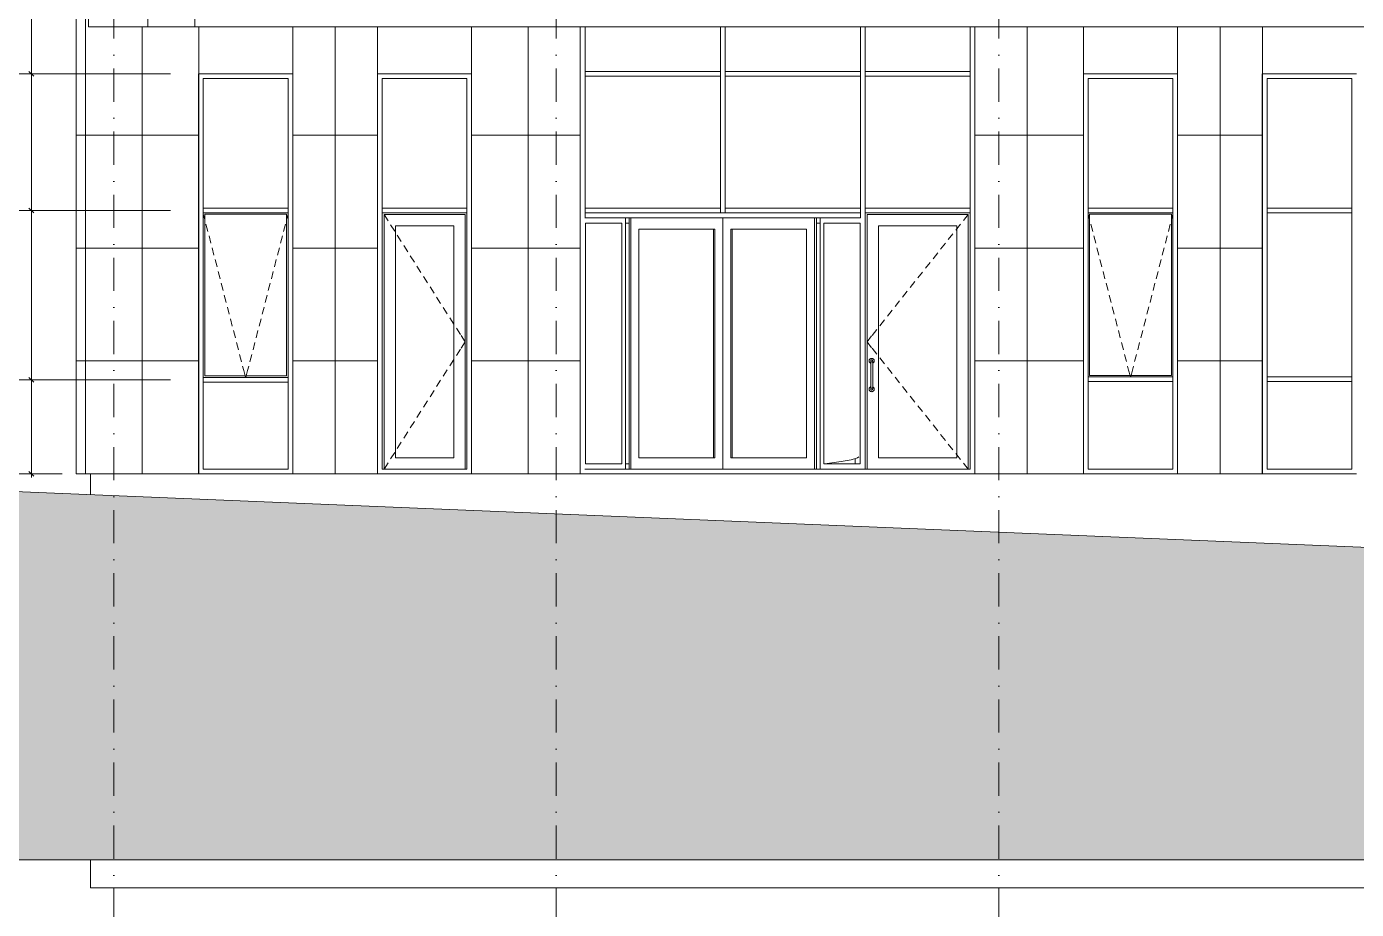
# Model space of a CAD drawing. Header units: millimetres. Extents: x 1499747 to 4230374, y -28481 to 441852.
# Drawn here: x 2510601 to 2524728, y 280284 to 289665 of the extents above; entities that cross this region are included whole.
import ezdxf
from ezdxf.xclip import XClip

# ---------------------------------------------------------------- set-up
doc = ezdxf.new("R2010")
doc.units = ezdxf.units.MM
doc.header["$MEASUREMENT"] = 0
doc.header["$XCLIPFRAME"] = 0
doc.linetypes.add('Штрихпунктирная', pattern=[670.277762, 352.777767, -176.388884, 0, -141.111112])
for name, color, linetype, lineweight in [('1 Фасад_42_Витраж где быссейн_Ном._пера__1_Ном._пера__7', 7, 'Continuous', 18), ('1 Фасад_42_Витраж где быссейн_Ном._пера__92_Ном._пера__233', 233, 'Continuous', 18), ('1 Фасад_42_Витражные окна_Ном._пера__1_Ном._пера__7', 7, 'Continuous', 18), ('1 Фасад_42_Витражные окна_Ном._пера__3_Ном._пера__30', 30, 'Continuous', 18), ('1 Фасад_42_Витражные окна_Ном._пера__92_Ном._пера__233', 233, 'Continuous', 18), ('1 Фасад_42_Выступы_Ном._пера__62_Ном._пера__253', 252, 'Continuous', 18), ('1 Фасад_42_Карниз над входом_Ном._пера__1_Ном._пера__7', 7, 'Continuous', 18), ('1 Фасад_42_Конструктив - Колонны_Ном._пера__8_Ном._пера__12', 12, 'Continuous', 18), ('1 Фасад_42_Конструктив - Перекрытия_Ном._пера__89_Ном._пера__111', 111, 'Continuous', 18), ('1 Фасад_42_Местность - Рельеф_Ном._пера__21_Ном._пера__7', 7, 'Continuous', 18), ('1 Фасад_42_Местность - Рельеф_Ном._пера__7', 7, 'Continuous', 18), ('1 Фасад_42_Отделка керамика_Ном._пера__19_Ном._пера__255', 255, 'Continuous', 18), ('1 Фасад_42_Отделка керамика_Ном._пера__1_Ном._пера__7', 7, 'Continuous', 18), ('1 Фасад_42_Размер - Общий_Ном._пера__1_Ном._пера__7', 7, 'Continuous', 18), ('1 Фасад_42_Элемент Модели - Оси_Ном._пера__2_Ном._пера__8', 8, 'Continuous', 18), ('Кабель 2х6 mm', 150, 'Continuous', 30)]:
    doc.layers.add(name, color=color, linetype=linetype, lineweight=lineweight)

# ---------------------------------------------------------------- blocks, each defined once
blk = doc.blocks.new('Чертеж_5_42', base_point=(1557140, 9891))
at = {"layer": '1 Фасад_42_Местность - Рельеф_Ном._пера__7', "linetype": 'Continuous', "true_color": 0x939598}
blk.add_hatch(color=252, dxfattribs=at).paths.add_polyline_path([(1502340, 9783), (1502340, 5791), (1562566, 5791), (1562566, 7297)])
at = {"layer": '1 Фасад_42_Витраж где быссейн_Ном._пера__1_Ном._пера__7', "color": 252, "linetype": 'Continuous', "true_color": 0x939598}
for p, q in [((1510295, 14641), (1510295, 14141)), ((1510345, 14641), (1510345, 14141)), ((1511783, 14166), (1511783, 14641)), ((1511833, 14166), (1511833, 14641)), ((1513271, 14166), (1513271, 14641)), ((1513321, 14166), (1513321, 14641)), ((1514435, 14166), (1514435, 14641)), ((1514485, 14141), (1514485, 14641)), ((1510295, 14141), (1510295, 12691)), ((1510345, 14166), (1511183, 14166)), ((1510345, 14141), (1510345, 12691)), ((1511183, 14166), (1511783, 14166)), ((1511783, 14141), (1511783, 14166)), ((1511783, 14116), (1511783, 14141)), ((1511833, 14166), (1512021, 14166)), ((1511833, 14141), (1511833, 14166)), ((1511833, 14116), (1511833, 14141)), ((1512021, 14166), (1512859, 14166)), ((1512859, 14166), (1513271, 14166)), ((1513271, 14141), (1513271, 14166)), ((1513271, 12691), (1513271, 14141)), ((1513321, 14166), (1513697, 14166)), ((1513321, 14141), (1513321, 14166)), ((1513321, 14116), (1513321, 14141)), ((1513697, 14166), (1514435, 14166)), ((1514435, 14141), (1514435, 14166)), ((1514435, 14116), (1514435, 14141)), ((1514485, 12691), (1514485, 14141)), ((1510345, 14116), (1511183, 14116)), ((1511183, 14116), (1511783, 14116)), ((1511783, 12716), (1511783, 14116)), ((1511833, 14116), (1512021, 14116)), ((1511833, 12716), (1511833, 14116)), ((1512021, 14116), (1512859, 14116)), ((1512859, 14116), (1513271, 14116)), ((1513321, 14116), (1513697, 14116)), ((1513321, 12716), (1513321, 14116)), ((1513697, 14116), (1514435, 14116)), ((1514435, 12716), (1514435, 14116)), ((1510345, 12716), (1511183, 12716)), ((1511183, 12716), (1511783, 12716)), ((1511783, 12691), (1511783, 12716)), ((1511833, 12691), (1511833, 12716)), ((1511833, 12716), (1512021, 12716)), ((1512021, 12716), (1512859, 12716)), ((1512859, 12716), (1513271, 12716)), ((1513321, 12691), (1513321, 12716)), ((1513321, 12716), (1513697, 12716)), ((1513697, 12716), (1514435, 12716)), ((1514435, 12691), (1514435, 12716)), ((1510295, 12691), (1510295, 12156)), ((1510362, 12611), (1510343, 12611)), ((1510345, 12691), (1510345, 12611)), ((1510345, 12666), (1510349, 12666)), ((1510349, 12666), (1510368, 12666)), ((1510428, 12611), (1510362, 12611)), ((1510368, 12666), (1510434, 12666)), ((1510537, 12611), (1510428, 12611)), ((1510434, 12666), (1510541, 12666)), ((1510683, 12611), (1510537, 12611)), ((1510541, 12666), (1510688, 12666)), ((1510774, 12611), (1510683, 12611)), ((1510688, 12666), (1510868, 12666)), ((1510774, 12556), (1510774, 12611)), ((1510778, 12611), (1510774, 12611)), ((1510778, 12611), (1510868, 12611)), ((1510813, 12556), (1510813, 12611)), ((1510832, 9941), (1510832, 12611)), ((1510868, 12666), (1511077, 12666)), ((1510868, 12611), (1511077, 12611)), ((1511077, 12666), (1511308, 12666)), ((1511077, 12611), (1511308, 12611)), ((1511308, 12666), (1511554, 12666)), ((1511308, 12611), (1511554, 12611)), ((1511554, 12666), (1511808, 12666)), ((1511554, 12611), (1511808, 12611)), ((1511783, 12666), (1511783, 12691)), ((1511808, 12666), (1512062, 12666)), ((1511808, 12611), (1511808, 9941)), ((1511808, 12611), (1512062, 12611)), ((1511833, 12666), (1511833, 12691)), ((1512062, 12666), (1512308, 12666)), ((1512062, 12611), (1512308, 12611)), ((1512308, 12666), (1512539, 12666)), ((1512308, 12611), (1512539, 12611)), ((1512539, 12666), (1512748, 12666)), ((1512539, 12611), (1512748, 12611)), ((1512748, 12666), (1512928, 12666)), ((1512748, 12611), (1512838, 12611)), ((1512784, 9941), (1512784, 12611)), ((1512803, 12611), (1512803, 12556)), ((1512838, 12611), (1512842, 12611)), ((1512842, 12611), (1512842, 12556)), ((1512933, 12611), (1512842, 12611)), ((1512928, 12666), (1513075, 12666)), ((1513079, 12611), (1512933, 12611)), ((1513075, 12666), (1513182, 12666)), ((1513188, 12611), (1513079, 12611)), ((1513182, 12666), (1513248, 12666)), ((1513254, 12611), (1513188, 12611)), ((1513248, 12666), (1513267, 12666)), ((1513273, 12611), (1513254, 12611)), ((1513267, 12666), (1513271, 12666)), ((1513271, 12611), (1513271, 12691)), ((1513321, 12666), (1513321, 12691)), ((1513321, 12156), (1513321, 12666)), ((1513321, 12666), (1513697, 12666)), ((1514415, 12646), (1513341, 12646)), ((1513341, 12646), (1513341, 9941)), ((1513697, 12666), (1514435, 12666)), ((1514415, 9941), (1514415, 12646)), ((1514435, 12666), (1514435, 12691)), ((1514435, 12156), (1514435, 12666)), ((1514485, 12156), (1514485, 12691)), ((1510349, 12556), (1510362, 12556)), ((1510349, 9996), (1510349, 12556)), ((1510362, 12556), (1510428, 12556)), ((1510428, 12556), (1510537, 12556)), ((1510537, 12556), (1510683, 12556)), ((1510683, 12556), (1510735, 12556)), ((1510735, 12556), (1510735, 9996)), ((1510774, 9996), (1510774, 12556)), ((1510813, 12556), (1510774, 12556)), ((1510813, 9996), (1510813, 12556)), ((1511723, 12491), (1510917, 12491)), ((1510917, 12491), (1510917, 10061)), ((1511709, 12491), (1511709, 10061)), ((1511723, 10061), (1511723, 12491)), ((1511893, 10061), (1511893, 12491)), ((1511893, 12491), (1512699, 12491)), ((1511907, 12491), (1511907, 10061)), ((1512699, 12491), (1512699, 10061)), ((1512803, 12556), (1512803, 9996)), ((1512803, 12556), (1512842, 12556)), ((1512842, 12556), (1512842, 9996)), ((1512881, 9996), (1512881, 12556)), ((1512881, 12556), (1512933, 12556)), ((1512933, 12556), (1513079, 12556)), ((1513079, 12556), (1513188, 12556)), ((1513188, 12556), (1513254, 12556)), ((1513254, 12556), (1513267, 12556)), ((1513267, 12556), (1513267, 9996)), ((1513461, 12526), (1514295, 12526)), ((1513461, 10061), (1513461, 12526)), ((1514295, 12526), (1514295, 10061)), ((1510295, 12156), (1510295, 11686)), ((1513321, 11686), (1513321, 12156)), ((1514435, 11686), (1514435, 12156)), ((1514485, 11686), (1514485, 12156)), ((1510295, 11686), (1510295, 10396)), ((1513321, 10396), (1513321, 11686)), ((1514435, 10396), (1514435, 11686)), ((1514485, 10396), (1514485, 11686)), ((1513365, 11101), (1513364, 11096)), ((1513364, 11096), (1513364, 11091)), ((1513364, 11091), (1513364, 11087)), ((1513364, 11087), (1513365, 11082)), ((1513367, 11105), (1513365, 11101)), ((1513365, 11082), (1513367, 11078)), ((1513370, 11109), (1513367, 11105)), ((1513367, 11078), (1513370, 11074)), ((1513373, 11112), (1513370, 11109)), ((1513370, 11074), (1513373, 11071)), ((1513377, 11115), (1513373, 11112)), ((1513373, 11071), (1513377, 11068)), ((1513381, 11117), (1513377, 11115)), ((1513377, 11068), (1513381, 11066)), ((1513386, 11118), (1513381, 11117)), ((1513381, 11095), (1513382, 11096)), ((1513381, 11093), (1513381, 11095)), ((1513381, 11091), (1513381, 11093)), ((1513381, 11076), (1513381, 11091)), ((1513381, 11078), (1513382, 11078)), ((1513381, 10806), (1513381, 11076)), ((1513382, 11096), (1513383, 11098)), ((1513382, 11078), (1513383, 11079)), ((1513383, 11098), (1513384, 11099)), ((1513383, 11079), (1513384, 11079)), ((1513384, 11099), (1513386, 11100)), ((1513384, 11079), (1513386, 11080)), ((1513391, 11118), (1513386, 11118)), ((1513386, 11100), (1513387, 11101)), ((1513386, 11080), (1513387, 11080)), ((1513387, 11101), (1513389, 11101)), ((1513387, 11080), (1513389, 11080)), ((1513389, 11101), (1513391, 11101)), ((1513389, 11080), (1513391, 11080)), ((1513395, 11118), (1513391, 11118)), ((1513391, 11101), (1513392, 11101)), ((1513391, 11080), (1513392, 11080)), ((1513392, 11101), (1513394, 11101)), ((1513392, 11080), (1513394, 11080)), ((1513394, 11101), (1513396, 11100)), ((1513394, 11080), (1513396, 11080)), ((1513400, 11117), (1513395, 11118)), ((1513396, 11100), (1513397, 11099)), ((1513396, 11080), (1513397, 11079)), ((1513397, 11099), (1513398, 11098)), ((1513397, 11079), (1513398, 11079)), ((1513398, 11098), (1513399, 11096)), ((1513398, 11079), (1513399, 11078)), ((1513399, 11096), (1513400, 11095)), ((1513399, 11078), (1513400, 11078)), ((1513404, 11115), (1513400, 11117)), ((1513400, 11095), (1513400, 11093)), ((1513400, 11093), (1513401, 11091)), ((1513401, 11076), (1513401, 11091)), ((1513401, 10806), (1513401, 11076)), ((1513401, 11066), (1513404, 11068)), ((1513408, 11112), (1513404, 11115)), ((1513404, 11068), (1513408, 11071)), ((1513411, 11109), (1513408, 11112)), ((1513408, 11071), (1513411, 11074)), ((1513414, 11105), (1513411, 11109)), ((1513411, 11074), (1513414, 11078)), ((1513416, 11101), (1513414, 11105)), ((1513414, 11078), (1513416, 11082)), ((1513417, 11096), (1513416, 11101)), ((1513416, 11082), (1513417, 11087)), ((1513418, 11091), (1513417, 11096)), ((1513417, 11087), (1513418, 11091)), ((1513365, 10801), (1513364, 10796)), ((1513364, 10796), (1513364, 10791)), ((1513364, 10791), (1513364, 10787)), ((1513364, 10787), (1513365, 10782)), ((1513367, 10805), (1513365, 10801)), ((1513365, 10782), (1513367, 10778)), ((1513370, 10809), (1513367, 10805)), ((1513367, 10778), (1513370, 10774)), ((1513373, 10812), (1513370, 10809)), ((1513370, 10774), (1513373, 10771)), ((1513377, 10815), (1513373, 10812)), ((1513373, 10771), (1513377, 10768)), ((1513381, 10816), (1513377, 10815)), ((1513377, 10768), (1513381, 10766)), ((1513381, 10791), (1513381, 10806)), ((1513381, 10805), (1513382, 10804)), ((1513381, 10791), (1513381, 10790)), ((1513381, 10790), (1513381, 10788)), ((1513381, 10788), (1513382, 10786)), ((1513381, 10766), (1513386, 10765)), ((1513382, 10804), (1513383, 10804)), ((1513382, 10786), (1513383, 10785)), ((1513383, 10804), (1513384, 10803)), ((1513383, 10785), (1513384, 10784)), ((1513384, 10803), (1513386, 10803)), ((1513384, 10784), (1513386, 10783)), ((1513386, 10803), (1513387, 10802)), ((1513386, 10783), (1513387, 10782)), ((1513386, 10765), (1513391, 10764)), ((1513387, 10802), (1513389, 10802)), ((1513387, 10782), (1513389, 10781)), ((1513389, 10802), (1513391, 10802)), ((1513389, 10781), (1513391, 10781)), ((1513391, 10802), (1513392, 10802)), ((1513391, 10781), (1513392, 10781)), ((1513391, 10764), (1513395, 10765)), ((1513392, 10802), (1513394, 10802)), ((1513392, 10781), (1513394, 10782)), ((1513394, 10802), (1513396, 10803)), ((1513394, 10782), (1513396, 10783)), ((1513395, 10765), (1513400, 10766)), ((1513396, 10803), (1513397, 10803)), ((1513396, 10783), (1513397, 10784)), ((1513397, 10803), (1513398, 10804)), ((1513397, 10784), (1513398, 10785)), ((1513398, 10804), (1513399, 10804)), ((1513398, 10785), (1513399, 10786)), ((1513399, 10804), (1513400, 10805)), ((1513399, 10786), (1513400, 10788)), ((1513400, 10790), (1513401, 10791)), ((1513400, 10788), (1513400, 10790)), ((1513400, 10766), (1513404, 10768)), ((1513404, 10815), (1513401, 10816)), ((1513401, 10791), (1513401, 10806)), ((1513408, 10812), (1513404, 10815)), ((1513404, 10768), (1513408, 10771)), ((1513411, 10809), (1513408, 10812)), ((1513408, 10771), (1513411, 10774)), ((1513414, 10805), (1513411, 10809)), ((1513411, 10774), (1513414, 10778)), ((1513416, 10801), (1513414, 10805)), ((1513414, 10778), (1513416, 10782)), ((1513417, 10796), (1513416, 10801)), ((1513416, 10782), (1513417, 10787)), ((1513418, 10791), (1513417, 10796)), ((1513417, 10787), (1513418, 10791)), ((1510295, 10396), (1510295, 9891)), ((1513321, 9941), (1513321, 10396)), ((1514435, 9941), (1514435, 10396)), ((1514485, 9891), (1514485, 10396)), ((1510917, 10061), (1511723, 10061)), ((1512699, 10061), (1511893, 10061)), ((1513066, 10022), (1513174, 10041)), ((1513174, 10041), (1513240, 10061)), ((1513213, 10053), (1513213, 9996)), ((1513240, 10061), (1513252, 10072)), ((1514295, 10061), (1513461, 10061)), ((1510295, 9891), (1510345, 9891)), ((1510343, 9941), (1510362, 9941)), ((1510345, 9941), (1510362, 9941)), ((1510345, 9891), (1511183, 9891)), ((1510362, 9996), (1510349, 9996)), ((1510428, 9996), (1510362, 9996)), ((1510362, 9941), (1510428, 9941)), ((1510537, 9996), (1510428, 9996)), ((1510428, 9941), (1510537, 9941)), ((1510683, 9996), (1510537, 9996)), ((1510537, 9941), (1510683, 9941)), ((1510735, 9996), (1510683, 9996)), ((1510683, 9941), (1510774, 9941)), ((1510774, 9941), (1510774, 9996)), ((1510813, 9996), (1510774, 9996)), ((1510813, 9941), (1510774, 9941)), ((1510813, 9941), (1510813, 9996)), ((1510832, 9941), (1510813, 9941)), ((1511808, 9941), (1510832, 9941)), ((1511183, 9891), (1512021, 9891)), ((1511808, 9941), (1512784, 9941)), ((1512021, 9891), (1512859, 9891)), ((1512803, 9941), (1512784, 9941)), ((1512803, 9996), (1512803, 9941)), ((1512803, 9941), (1512842, 9941)), ((1512842, 9996), (1512842, 9941)), ((1512842, 9941), (1512933, 9941)), ((1512859, 9891), (1513296, 9891)), ((1512881, 9998), (1512919, 10002)), ((1512933, 9996), (1512881, 9996)), ((1512919, 10002), (1513066, 10022)), ((1513079, 9996), (1512933, 9996)), ((1512933, 9941), (1513079, 9941)), ((1513188, 9996), (1513079, 9996)), ((1513079, 9941), (1513188, 9941)), ((1513254, 9996), (1513188, 9996)), ((1513188, 9941), (1513254, 9941)), ((1513267, 9996), (1513254, 9996)), ((1513254, 9941), (1513273, 9941)), ((1513273, 9941), (1513296, 9941)), ((1513296, 9941), (1513321, 9941)), ((1513296, 9891), (1513697, 9891)), ((1513321, 9941), (1513697, 9941)), ((1513697, 9941), (1514435, 9941)), ((1513697, 9891), (1514485, 9891))]:
    blk.add_line(p, q, dxfattribs=at)
at = {"layer": '1 Фасад_42_Витраж где быссейн_Ном._пера__92_Ном._пера__233', "color": 252, "linetype": 'Continuous', "true_color": 0x939598}
for p, q in [((1514415, 12646), (1514366, 12584)), ((1514254, 12443), (1514204, 12380)), ((1514295, 12495), (1514285, 12482)), ((1514335, 12545), (1514295, 12495)), ((1514173, 12341), (1514123, 12278)), ((1514092, 12239), (1514042, 12177)), ((1513930, 12036), (1513880, 11973)), ((1514011, 12137), (1513961, 12075)), ((1513849, 11934), (1513799, 11871)), ((1513687, 11730), (1513638, 11668)), ((1513768, 11832), (1513719, 11769)), ((1513607, 11629), (1513557, 11566)), ((1513526, 11527), (1513476, 11464)), ((1513390, 11356), (1513341, 11294)), ((1513445, 11425), (1513395, 11362)), ((1513390, 11231), (1513341, 11294)), ((1513445, 11163), (1513395, 11225)), ((1513526, 11061), (1513476, 11123)), ((1513607, 10959), (1513557, 11022)), ((1513687, 10857), (1513638, 10920)), ((1513768, 10755), (1513719, 10818)), ((1513849, 10654), (1513799, 10716)), ((1513930, 10552), (1513880, 10615)), ((1514011, 10450), (1513961, 10513)), ((1514092, 10348), (1514042, 10411)), ((1514173, 10247), (1514123, 10309)), ((1514254, 10145), (1514204, 10207)), ((1514295, 10092), (1514285, 10106)), ((1514335, 10043), (1514295, 10092)), ((1514415, 9941), (1514366, 10004))]:
    blk.add_line(p, q, dxfattribs=at)
at = {"layer": '1 Фасад_42_Витражные окна_Ном._пера__1_Ном._пера__7', "color": 252, "linetype": 'Continuous', "true_color": 0x939598}
for p, q in [((1507190, 14091), (1506290, 14091)), ((1506290, 12716), (1506290, 14091)), ((1507190, 12716), (1507190, 14091)), ((1509090, 14091), (1508190, 14091)), ((1508190, 12716), (1508190, 14091)), ((1509090, 12716), (1509090, 14091)), ((1515690, 14091), (1516590, 14091)), ((1515690, 13191), (1515690, 14091)), ((1516590, 13191), (1516590, 14091)), ((1517590, 14091), (1518490, 14091)), ((1517590, 13191), (1517590, 14091)), ((1518490, 13191), (1518490, 14091)), ((1515690, 12716), (1515690, 13191)), ((1516590, 12716), (1516590, 13191)), ((1517590, 12716), (1517590, 13191)), ((1518490, 12716), (1518490, 13191)), ((1506290, 12691), (1506290, 12716)), ((1507190, 12716), (1506290, 12716)), ((1507190, 12691), (1507190, 12716)), ((1508190, 12691), (1508190, 12716)), ((1509090, 12716), (1508190, 12716)), ((1509090, 12691), (1509090, 12716)), ((1515690, 12691), (1515690, 12716)), ((1516590, 12716), (1515690, 12716)), ((1516590, 12691), (1516590, 12716)), ((1517590, 12691), (1517590, 12716)), ((1518490, 12716), (1517590, 12716)), ((1518490, 12691), (1518490, 12716)), ((1506290, 12666), (1506290, 12691)), ((1506290, 10916), (1506290, 12666)), ((1507190, 12666), (1506290, 12666)), ((1507175, 12651), (1506305, 12651)), ((1506305, 12651), (1506305, 10931)), ((1507175, 10931), (1507175, 12651)), ((1507190, 12666), (1507190, 12691)), ((1507190, 10916), (1507190, 12666)), ((1508190, 12666), (1508190, 12691)), ((1508190, 9941), (1508190, 12666)), ((1509090, 12666), (1508190, 12666)), ((1508210, 12646), (1509070, 12646)), ((1508210, 9941), (1508210, 12646)), ((1509070, 12646), (1509070, 9941)), ((1509090, 12666), (1509090, 12691)), ((1509090, 9941), (1509090, 12666)), ((1515690, 12666), (1515690, 12691)), ((1516590, 12666), (1515690, 12666)), ((1515690, 12291), (1515690, 12666)), ((1516575, 12651), (1515705, 12651)), ((1515705, 12651), (1515705, 10936)), ((1516575, 10936), (1516575, 12651)), ((1516590, 12666), (1516590, 12691)), ((1516590, 12291), (1516590, 12666)), ((1517590, 12666), (1517590, 12691)), ((1518490, 12666), (1517590, 12666)), ((1517590, 12291), (1517590, 12666)), ((1518490, 12666), (1518490, 12691)), ((1518490, 12291), (1518490, 12666)), ((1508950, 12526), (1508330, 12526)), ((1508330, 12526), (1508330, 10061)), ((1508950, 10061), (1508950, 12526)), ((1515690, 10921), (1515690, 12291)), ((1516590, 10921), (1516590, 12291)), ((1517590, 10921), (1517590, 12291)), ((1518490, 10921), (1518490, 12291)), ((1506290, 10891), (1506290, 10916)), ((1507190, 10916), (1506290, 10916)), ((1506290, 10866), (1506290, 10891)), ((1506305, 10931), (1507175, 10931)), ((1507190, 10891), (1507190, 10916)), ((1507190, 10866), (1507190, 10891)), ((1515690, 10896), (1515690, 10921)), ((1516590, 10921), (1515690, 10921)), ((1515690, 10891), (1515690, 10896)), ((1515690, 10871), (1515690, 10891)), ((1515705, 10936), (1516575, 10936)), ((1516590, 10896), (1516590, 10921)), ((1516590, 10891), (1516590, 10896)), ((1516590, 10871), (1516590, 10891)), ((1517590, 10896), (1517590, 10921)), ((1518490, 10921), (1517590, 10921)), ((1517590, 10891), (1517590, 10896)), ((1517590, 10871), (1517590, 10891)), ((1518490, 10896), (1518490, 10921)), ((1518490, 10891), (1518490, 10896)), ((1518490, 10871), (1518490, 10891)), ((1506290, 9941), (1506290, 10866)), ((1507190, 10866), (1506290, 10866)), ((1507190, 9941), (1507190, 10866)), ((1515690, 9941), (1515690, 10871)), ((1516590, 10871), (1515690, 10871)), ((1516590, 9941), (1516590, 10871)), ((1517590, 9941), (1517590, 10871)), ((1518490, 10871), (1517590, 10871)), ((1518490, 9941), (1518490, 10871)), ((1508330, 10061), (1508950, 10061)), ((1507240, 9891), (1506240, 9891)), ((1507190, 9941), (1506290, 9941)), ((1509140, 9891), (1508140, 9891)), ((1509090, 9941), (1508190, 9941)), ((1516640, 9891), (1515640, 9891)), ((1516590, 9941), (1515690, 9941)), ((1518540, 9891), (1517540, 9891)), ((1518490, 9941), (1517590, 9941))]:
    blk.add_line(p, q, dxfattribs=at)
at = {"layer": '1 Фасад_42_Витражные окна_Ном._пера__3_Ном._пера__30', "color": 252, "linetype": 'Continuous', "true_color": 0x939598}
for p, q in [((1508210, 12646), (1508253, 12579)), ((1508280, 12537), (1508323, 12469)), ((1508350, 12427), (1508393, 12359)), ((1508420, 12317), (1508463, 12250)), ((1508489, 12207), (1508532, 12140)), ((1508559, 12098), (1508602, 12030)), ((1508629, 11988), (1508672, 11921)), ((1508699, 11878), (1508742, 11811)), ((1508768, 11769), (1508811, 11701)), ((1508838, 11659), (1508881, 11591)), ((1508908, 11549), (1508950, 11482)), ((1508950, 11482), (1508951, 11482)), ((1508978, 11440), (1509021, 11372)), ((1509028, 11361), (1509070, 11294)), ((1508978, 11148), (1509021, 11215)), ((1509028, 11226), (1509070, 11294)), ((1508908, 11038), (1508950, 11105)), ((1508950, 11105), (1508951, 11106)), ((1508768, 10819), (1508811, 10886)), ((1508838, 10929), (1508881, 10996)), ((1508699, 10709), (1508742, 10777)), ((1508629, 10599), (1508672, 10667)), ((1508559, 10490), (1508602, 10557)), ((1508420, 10270), (1508463, 10338)), ((1508489, 10380), (1508532, 10448)), ((1508350, 10161), (1508393, 10228)), ((1508280, 10051), (1508323, 10118)), ((1508210, 9941), (1508253, 10009))]:
    blk.add_line(p, q, dxfattribs=at)
at = {"layer": '1 Фасад_42_Витражные окна_Ном._пера__92_Ном._пера__233', "color": 252, "linetype": 'Continuous', "true_color": 0x939598}
for p, q in [((1506290, 12652), (1506305, 12594)), ((1507190, 12652), (1507175, 12594)), ((1515690, 12652), (1515705, 12594)), ((1515705, 12594), (1515705, 12594)), ((1516590, 12652), (1516575, 12594)), ((1516575, 12594), (1516575, 12594)), ((1506318, 12545), (1506338, 12468)), ((1507163, 12545), (1507143, 12468)), ((1515718, 12545), (1515738, 12468)), ((1516562, 12545), (1516542, 12468)), ((1506351, 12420), (1506371, 12342)), ((1506383, 12294), (1506403, 12216)), ((1507098, 12294), (1507078, 12216)), ((1507130, 12420), (1507110, 12342)), ((1515750, 12420), (1515770, 12342)), ((1515783, 12294), (1515803, 12216)), ((1516497, 12294), (1516477, 12216)), ((1516530, 12420), (1516510, 12342)), ((1506416, 12168), (1506436, 12090)), ((1507065, 12168), (1507045, 12090)), ((1515815, 12168), (1515836, 12090)), ((1516464, 12168), (1516444, 12090)), ((1506448, 12042), (1506468, 11965)), ((1507033, 12042), (1507013, 11965)), ((1515848, 12042), (1515868, 11965)), ((1516432, 12042), (1516412, 11965)), ((1506481, 11916), (1506501, 11839)), ((1507000, 11916), (1506980, 11839)), ((1515881, 11916), (1515901, 11839)), ((1516399, 11916), (1516379, 11839)), ((1506513, 11790), (1506533, 11713)), ((1506968, 11790), (1506948, 11713)), ((1515913, 11790), (1515933, 11713)), ((1516367, 11790), (1516347, 11713)), ((1506546, 11664), (1506566, 11587)), ((1506935, 11664), (1506915, 11587)), ((1515946, 11665), (1515966, 11587)), ((1516334, 11665), (1516314, 11587)), ((1506578, 11539), (1506598, 11461)), ((1506903, 11539), (1506883, 11461)), ((1515979, 11539), (1515999, 11461)), ((1516301, 11539), (1516281, 11461)), ((1506611, 11413), (1506631, 11335)), ((1506870, 11413), (1506850, 11335)), ((1516011, 11413), (1516031, 11335)), ((1516269, 11413), (1516249, 11335)), ((1506643, 11287), (1506663, 11209)), ((1506676, 11161), (1506696, 11083)), ((1506805, 11161), (1506785, 11083)), ((1506838, 11287), (1506818, 11209)), ((1516044, 11287), (1516064, 11210)), ((1516076, 11161), (1516097, 11084)), ((1516203, 11161), (1516183, 11084)), ((1516236, 11287), (1516216, 11210)), ((1506708, 11035), (1506720, 10989)), ((1506772, 11035), (1506760, 10989)), ((1516109, 11035), (1516120, 10994)), ((1516171, 11035), (1516160, 10994)), ((1506720, 10989), (1506735, 10931)), ((1506735, 10931), (1506739, 10916)), ((1506746, 10931), (1506742, 10916)), ((1506760, 10989), (1506746, 10931)), ((1516120, 10994), (1516135, 10936)), ((1516135, 10936), (1516139, 10921)), ((1516145, 10936), (1516141, 10921)), ((1516160, 10994), (1516145, 10936))]:
    blk.add_line(p, q, dxfattribs=at)
at = {"layer": '1 Фасад_42_Выступы_Ном._пера__62_Ном._пера__253', "color": 252, "linetype": 'Continuous', "true_color": 0x939598, "flags": 128}
for points in [[(1505040, 16341), (1505040, 9891)], [(1505640, 14641), (1505640, 9891)], [(1506241, 14641), (1506241, 9891)], [(1507240, 14641), (1507240, 9891)], [(1507691, 14641), (1507691, 9891)], [(1508141, 14641), (1508141, 9891)], [(1509140, 14641), (1509140, 9891)], [(1509741, 14641), (1509741, 9891)], [(1515041, 14641), (1515041, 9891)], [(1515641, 14641), (1515641, 9891)], [(1516640, 14641), (1516640, 9891)], [(1517091, 14641), (1517091, 9891)], [(1517541, 14641), (1517541, 9891)], [(1506241, 13491), (1504940, 13491)], [(1508141, 13491), (1507240, 13491)], [(1510295, 13491), (1509140, 13491)], [(1515641, 13491), (1514485, 13491)], [(1517541, 13491), (1516640, 13491)], [(1506241, 12291), (1504940, 12291)], [(1508141, 12291), (1507240, 12291)], [(1510295, 12291), (1509140, 12291)], [(1515641, 12291), (1514485, 12291)], [(1517541, 12291), (1516640, 12291)], [(1506241, 11091), (1504940, 11091)], [(1508141, 11091), (1507240, 11091)], [(1510295, 11091), (1509140, 11091)], [(1515641, 11091), (1514485, 11091)], [(1517541, 11091), (1516640, 11091)]]:
    blk.add_lwpolyline(points, dxfattribs=at)
at = {"layer": '1 Фасад_42_Карниз над входом_Ном._пера__1_Ном._пера__7', "color": 252, "linetype": 'Continuous', "true_color": 0x939598}
for p, q in [((1505701, 15141), (1505701, 14641)), ((1506201, 15141), (1506201, 14641)), ((1505701, 14641), (1506201, 14641))]:
    blk.add_line(p, q, dxfattribs=at)
at = {"layer": '1 Фасад_42_Конструктив - Колонны_Ном._пера__8_Ном._пера__12', "color": 252, "linetype": 'Continuous', "true_color": 0x939598}
blk.add_line((1505090, 9669), (1505090, 9891), dxfattribs=at)
at = {"layer": '1 Фасад_42_Конструктив - Перекрытия_Ном._пера__89_Ном._пера__111', "linetype": 'Continuous'}
for q in [(1505090, 5791), (1523990, 5491)]:
    blk.add_line((1505090, 5491), q, dxfattribs=at)
at = {"layer": '1 Фасад_42_Местность - Рельеф_Ном._пера__21_Ном._пера__7', "color": 252, "linetype": 'Continuous', "true_color": 0x939598}
for p, q in [((1502340, 9783), (1562566, 7297)), ((1562566, 5791), (1502340, 5791))]:
    blk.add_line(p, q, dxfattribs=at)
at = {"layer": '1 Фасад_42_Отделка керамика_Ном._пера__19_Ном._пера__255', "color": 252, "linetype": 'Continuous', "true_color": 0x939598}
for p, q in [((1505070, 15141), (1505070, 14641)), ((1505070, 15141), (1505070, 14641)), ((1505070, 14641), (1505701, 14641)), ((1506201, 14641), (1519190, 14641))]:
    blk.add_line(p, q, dxfattribs=at)
at = {"layer": '1 Фасад_42_Отделка керамика_Ном._пера__1_Ном._пера__7', "color": 252, "linetype": 'Continuous', "true_color": 0x939598}
for p, q in [((1504940, 19541), (1504940, 9891)), ((1506240, 9891), (1506240, 14141)), ((1506240, 14141), (1507240, 14141)), ((1507240, 14141), (1507240, 9891)), ((1508140, 9891), (1508140, 14141)), ((1508140, 14141), (1509140, 14141)), ((1509140, 14141), (1509140, 9891)), ((1515640, 9891), (1515640, 14141)), ((1515640, 14141), (1516640, 14141)), ((1516640, 14141), (1516640, 9891)), ((1517540, 9891), (1517540, 14141)), ((1517540, 14141), (1518540, 14141)), ((1504940, 9891), (1506240, 9891)), ((1507240, 9891), (1508140, 9891)), ((1509140, 9891), (1510295, 9891)), ((1514485, 9891), (1515640, 9891)), ((1516640, 9891), (1517540, 9891))]:
    blk.add_line(p, q, dxfattribs=at)
at = {"layer": '1 Фасад_42_Размер - Общий_Ном._пера__1_Ном._пера__7', "color": 252, "linetype": 'Continuous', "true_color": 0x939598}
for p, q in [((1504463, 14141), (1504463, 15141)), ((1502498, 14141), (1505940, 14141)), ((1505940, 14141), (1504416, 14141)), ((1505940, 14141), (1504416, 14141)), ((1504438, 14166), (1504488, 14116)), ((1504438, 14166), (1504488, 14116)), ((1504463, 12691), (1504463, 14141)), ((1504463, 12691), (1504463, 14141)), ((1504438, 12716), (1504488, 12666)), ((1504438, 12716), (1504488, 12666)), ((1502498, 12691), (1505940, 12691)), ((1505940, 12691), (1504416, 12691)), ((1504463, 10891), (1504463, 12691)), ((1504463, 10891), (1504463, 12691)), ((1502498, 10891), (1505940, 10891)), ((1505940, 10891), (1504416, 10891)), ((1504438, 10916), (1504488, 10866)), ((1504438, 10916), (1504488, 10866)), ((1504463, 9891), (1504463, 10891)), ((1502498, 9891), (1504790, 9891)), ((1504790, 9891), (1504416, 9891)), ((1504438, 9916), (1504488, 9866)), ((1504463, 9854), (1504463, 9891))]:
    blk.add_line(p, q, dxfattribs=at)
at = {"layer": '1 Фасад_42_Элемент Модели - Оси_Ном._пера__2_Ном._пера__8', "linetype": 'Штрихпунктирная'}
for p, q in [((1505340, 18891), (1505340, 3891)), ((1510040, 18891), (1510040, 3891)), ((1514740, 18891), (1514740, 3891))]:
    blk.add_line(p, q, dxfattribs=at)

msp = doc.modelspace()

# ---------------------------------------------------------------- block references
at = {"layer": 'Кабель 2х6 mm', "lineweight": 35}
ref = msp.add_blockref('Чертеж_5_42', (2563328.67685, 284912.32313), dxfattribs=at)
XClip(ref).set_block_clipping_path([(1496000, -1299.0576434789), (1580000, 60181.6414690267)])

doc.saveas('drawing.dxf')
